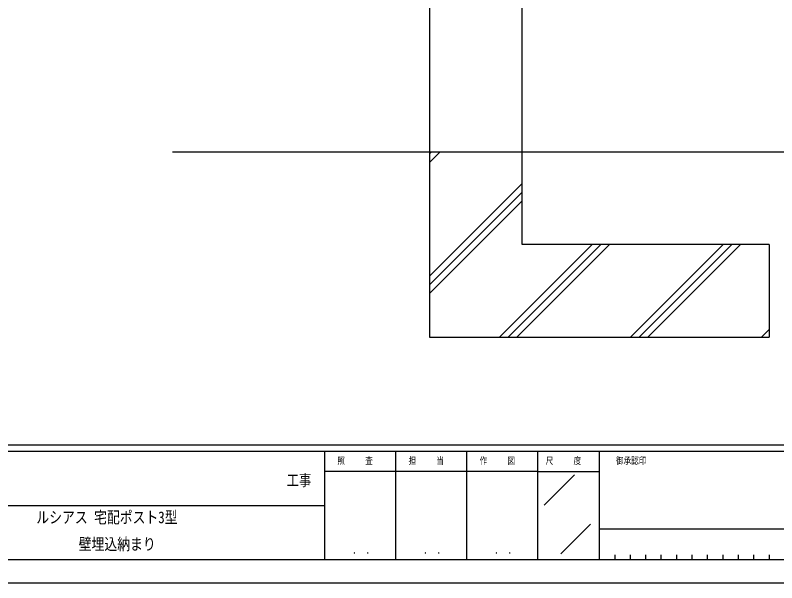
# Model space of a CAD drawing. Units: millimetres, scale not verified. Extents: x -2102 to 2102, y -1485 to 1485.
# Drawn here: x 147 to 1380, y -1485 to -566 of the extents above; entities that cross this region are included whole.
import ezdxf
from ezdxf.enums import TextEntityAlignment as Align

# ---------------------------------------------------------------- set-up
doc = ezdxf.new("R2010")
doc.units = ezdxf.units.MM
doc.header["$LTSCALE"] = 8
for name, color, linetype in [('0-1_USER1', 3, 'Continuous'), ('0-3_YKK_A1', 4, 'Continuous'), ('0-5_YKK_ZWAK', 7, 'Continuous'), ('0-6_YSS_K', 3, 'Continuous')]:
    doc.layers.add(name, color=color, linetype=linetype)
doc.styles.add('ＭＳ ゴシック', font='')
doc.styles.get('ＭＳ ゴシック').set_extended_font_data('MS Gothic')

msp = doc.modelspace()

# ---------------------------------------------------------------- linework, layer by layer
at = {"layer": '0-3_YKK_A1'}
for p, q in [((817.61, 312.5), (817.61, -787.5)), ((967.61, -787.5), (967.61, 312.5)), ((401.417, -787.5), (1669.704, -787.5))]:
    msp.add_line(p, q, dxfattribs=at)
at = {"layer": '0-5_YKK_ZWAK'}
for p, q in [((1947.51, -1262.5), (-1952.49, -1262.5)), ((647.51, -1272.5), (-2.49, -1272.5)), ((762.51, -1272.5), (762.51, -1447.5)), ((877.51, -1272.5), (877.51, -1447.5)), ((992.51, -1272.5), (992.51, -1447.5)), ((1092.51, -1272.5), (992.51, -1272.5)), ((1608.76, -1272.5), (1092.51, -1272.5)), ((1092.51, -1272.5), (1092.51, -1447.5)), ((992.51, -1305), (647.51, -1305)), ((992.51, -1305), (1092.51, -1305)), ((1003.552, -1359.146), (1052.519, -1310.179)), ((-2.49, -1360), (647.51, -1360)), ((1030.336, -1437.994), (1078.446, -1389.884)), ((1092.51, -1397.5), (1608.76, -1397.5)), ((1117.51, -1440), (1117.51, -1447.5)), ((1142.51, -1440), (1142.51, -1447.5)), ((1167.51, -1440), (1167.51, -1447.5)), ((1192.51, -1440), (1192.51, -1447.5)), ((1217.51, -1440), (1217.51, -1447.5)), ((1242.51, -1440), (1242.51, -1447.5)), ((1267.51, -1440), (1267.51, -1447.5)), ((1292.51, -1440), (1292.51, -1447.5)), ((1317.51, -1440), (1317.51, -1447.5)), ((1342.51, -1440), (1342.51, -1447.5)), ((1367.51, -1440), (1367.51, -1447.5)), ((-2.49, -1447.5), (647.51, -1447.5)), ((647.51, -1447.5), (992.51, -1447.5)), ((992.51, -1447.5), (1092.51, -1447.5)), ((1092.51, -1447.5), (1608.76, -1447.5))]:
    msp.add_line(p, q, dxfattribs=at)
msp.add_lwpolyline([(-2102.5, -1485), (2102.5, -1485), (2102.5, 1485), (-2102.5, 1485)], close=True, dxfattribs=at)
msp.add_lwpolyline([(992.51, -1272.5), (647.51, -1272.5), (647.51, -1447.5)], dxfattribs=at)
at = {"layer": '0-6_YSS_K'}
for p, q in [((817.61, -790.626), (820.735, -787.5)), ((817.61, -804.768), (834.878, -787.5)), ((817.61, -988.616), (967.61, -838.616)), ((817.61, -1002.758), (967.61, -852.758)), ((817.61, -1016.9), (967.61, -866.9)), ((930.857, -1087.5), (1080.857, -937.5)), ((945, -1087.5), (1095, -937.5)), ((959.142, -1087.5), (1109.142, -937.5)), ((1142.989, -1087.5), (1292.989, -937.5)), ((1157.132, -1087.5), (1307.132, -937.5)), ((1171.274, -1087.5), (1321.274, -937.5)), ((1367.61, -937.5), (1367.61, -1087.5)), ((1355.122, -1087.5), (1367.61, -1075.012))]:
    msp.add_line(p, q, dxfattribs=at)
for points in [[(817.61, -787.5), (817.61, -1087.5), (1367.61, -1087.5)], [(1367.61, -937.5), (967.61, -937.5), (967.61, -787.5)]]:
    msp.add_lwpolyline(points, dxfattribs=at)

# ---------------------------------------------------------------- texts
at = {"layer": '0-1_USER1', "style": 'ＭＳ ゴシック', "width": 0.8}
for s, p in [('ルシアス 宅配ポスト3型', (180.7, -1394.333)), (' 壁埋込納まり', (238.94, -1437.667))]:
    msp.add_text(s, height=19.06, dxfattribs=at).set_placement(p, align=Align.BOTTOM_LEFT)
at = {"layer": '0-5_YKK_ZWAK', "style": 'ＭＳ ゴシック', "width": 0.8}
for s, height, p in [('照     査', 11, (668.21, -1296.25)), ('担     当', 11, (783.61, -1296.25)), ('作     図', 11, (898.61, -1296.25)), ('尺     度', 11, (1005.71, -1296.25)), ('御承認印', 11, (1119.569, -1296.25)), ('工事', 18.33, (586.167, -1333.733)), ('． ．', 12.96, (692.5, -1442.176)), ('． ．', 12.96, (807.5, -1442.176)), ('． ．', 12.96, (922.5, -1442.176))]:
    msp.add_text(s, height=height, dxfattribs=at).set_placement(p, align=Align.BOTTOM_LEFT)

doc.saveas('drawing.dxf')
